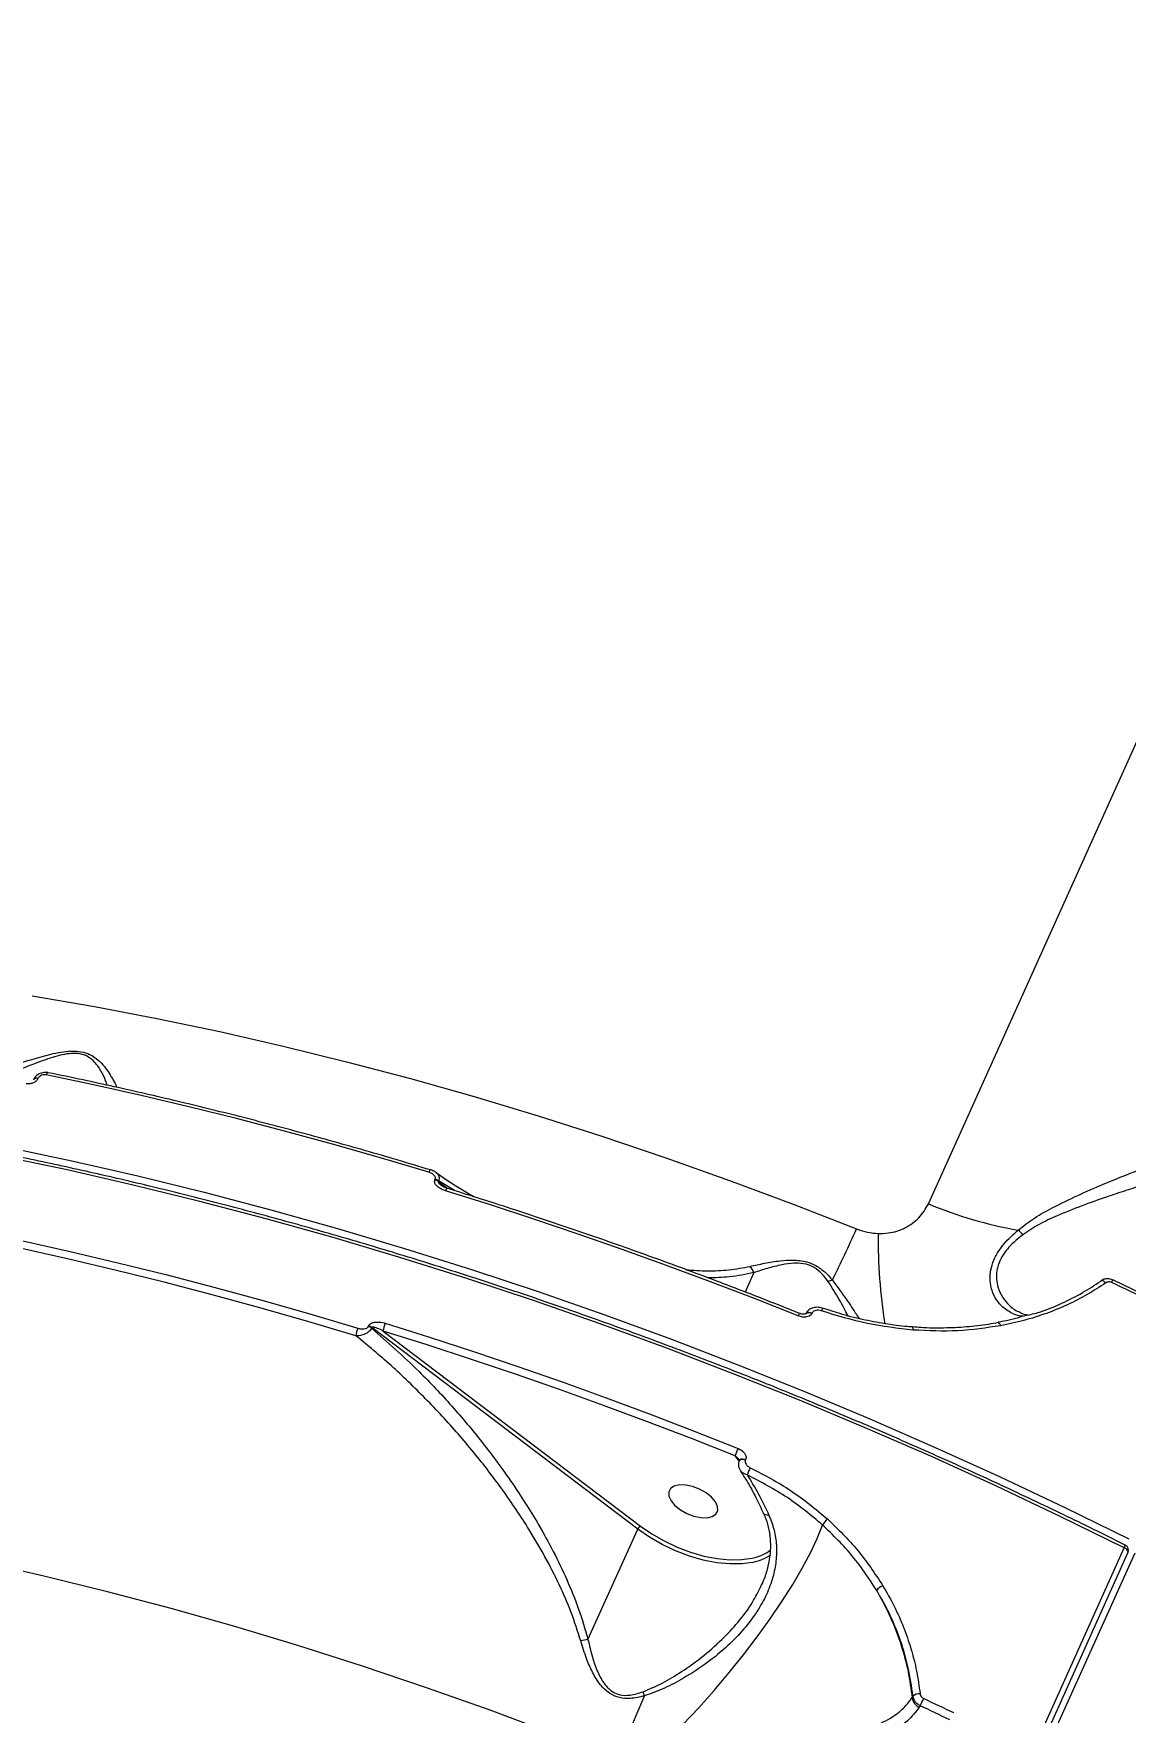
# Model space of a CAD drawing. Header units: millimetres. Extents: x -6523 to 7556, y -5559 to 6101.
# Drawn here: x -1619.8 to -1433.5, y 1821.6 to 2108.2 of the extents above; entities that cross this region are included whole.
import ezdxf

# ---------------------------------------------------------------- set-up
doc = ezdxf.new("R2010")
doc.units = ezdxf.units.MM
for name, color, linetype in [('DIKOM_ОБЪЕКТ', 7, 'Continuous'), ('DIKOM_РАЗМЕР_ЗОНА', 7, 'Continuous'), ('DIKOM_РАЗМЕР_ОБЪЕКТА', 7, 'Continuous')]:
    doc.layers.add(name, color=color, linetype=linetype)
doc.styles.add('style1', font='arial.ttf', dxfattribs={"width": 0.8})
doc.dimstyles.new('1-50', dxfattribs={"dimtxt": 300, "dimasz": 200, "dimexe": 100, "dimexo": 0, "dimgap": 100, "dimtad": 1, "dimtxsty": 'style1', "dimcen": 200, "dimclrd": 7, "dimclre": 7, "dimclrt": 7, "dimadec": 1, "dimazin": 2, "dimtfac": 1, "dimtmove": 0, "dimatfit": 2, "dimfxl": 0, "dimlwd": 25, "dimlwe": 18, "dimarcsym": 0})

# ---------------------------------------------------------------- blocks, each defined once
blk = doc.blocks.new('*D10')
at = {"layer": 'Defpoints', "color": 0, "transparency": 16777216}
for p in [(-1823.23, 4314.24), (3842.01, -3170.82), (6537.88, -3170.82)]:
    blk.add_point(p, dxfattribs=at)
at = {"layer": 'DIKOM_РАЗМЕР_ОБЪЕКТА', "color": 7, "lineweight": 18, "transparency": 16777216}
for p, q in [((-1823.23, 4314.24), (6637.88, 4314.24)), ((3842.01, -3170.82), (6637.88, -3170.82))]:
    blk.add_line(p, q, dxfattribs=at)
at = {"layer": 'DIKOM_РАЗМЕР_ОБЪЕКТА', "color": 7, "lineweight": 25, "transparency": 16777216}
blk.add_line((6537.88, 3914.24), (6537.88, -2770.82), dxfattribs=at)
at = {"layer": 'DIKOM_РАЗМЕР_ОБЪЕКТА', "color": 7, "transparency": 16777216}
for points in [[(6471.22, 3914.24), (6604.55, 3914.24), (6537.88, 4314.24)], [(6471.22, -2770.82), (6604.55, -2770.82), (6537.88, -3170.82)]]:
    blk.add_solid(points, dxfattribs=at)
at = {"layer": 'DIKOM_РАЗМЕР_ОБЪЕКТА', "color": 7, "transparency": 16777216, "insert": (6304.71, 207.11), "char_height": 300, "attachment_point": 5, "rotation": 90, "style": 'style1'}
blk.add_mtext('7500', dxfattribs=at)
blk = doc.blocks.new('*D13')
at = {"layer": 'Defpoints', "color": 0, "transparency": 16777216}
for p in [(-2358.18, 6101.03), (4341.71, -4605.15), (7455.88, -4605.15)]:
    blk.add_point(p, dxfattribs=at)
at = {"layer": 'DIKOM_РАЗМЕР_ЗОНА', "color": 7, "lineweight": 18, "transparency": 16777216}
for p, q in [((-2358.18, 6101.03), (7555.88, 6101.03)), ((4341.71, -4605.15), (7555.88, -4605.15))]:
    blk.add_line(p, q, dxfattribs=at)
at = {"layer": 'DIKOM_РАЗМЕР_ЗОНА', "color": 7, "lineweight": 25, "transparency": 16777216}
blk.add_line((7455.88, 5701.03), (7455.88, -4205.15), dxfattribs=at)
at = {"layer": 'DIKOM_РАЗМЕР_ЗОНА', "color": 7, "transparency": 16777216}
for points in [[(7389.22, 5701.03), (7522.55, 5701.03), (7455.88, 6101.03)], [(7389.22, -4205.15), (7522.55, -4205.15), (7455.88, -4605.15)]]:
    blk.add_solid(points, dxfattribs=at)
at = {"layer": 'DIKOM_РАЗМЕР_ЗОНА', "color": 7, "transparency": 16777216, "insert": (7222.71, 375.61), "char_height": 300, "attachment_point": 5, "rotation": 90, "style": 'style1'}
blk.add_mtext('10700', dxfattribs=at)

msp = doc.modelspace()

# ---------------------------------------------------------------- linework, layer by layer
at = {"layer": 'DIKOM_ОБЪЕКТ', "color": 7, "linetype": 'Continuous', "lineweight": 15}
for p, q in [((-1467.092, 1908.442), (-1343.965, 2181.638)), ((-1619.796, 1929.657), (-1619.807, 1929.631)), ((-1619.057, 1929.842), (-1619.069, 1929.817)), ((-1551.314, 1912.561), (-1551.271, 1912.656)), ((-1550.696, 1912.364), (-1550.738, 1912.269)), ((-1550.738, 1912.269), (-1549.13, 1911.05)), ((-1547.989, 1910.696), (-1550.696, 1912.364)), ((-1496.895, 1896.694), (-1498.388, 1893.38)), ((-1430.54, 1893.047), (-1435.623, 1895.452)), ((-1486.923, 1889.82), (-1486.956, 1889.747)), ((-1485.15, 1890.616), (-1485.151, 1890.617)), ((-1562.691, 1887.512), (-1562.648, 1887.607)), ((-1562.073, 1887.315), (-1562.116, 1887.221)), ((-1516.706, 1852.921), (-1562.073, 1887.315)), ((-1560.159, 1886.733), (-1516.248, 1853.443)), ((-1499.384, 1864.543), (-1500.072, 1865.419)), ((-1498.29, 1864.8), (-1498.323, 1864.726)), ((-1495.196, 1855.586), (-1495.207, 1855.608)), ((-1525.189, 1834.099), (-1516.706, 1852.921)), ((-1603.926, 1471.953), (-1433.659, 1849.744)), ((-1603.297, 1471.104), (-1433.03, 1848.896)), ((-1431.871, 1848.847), (-1602.139, 1471.056)), ((-1495.707, 1843.112), (-1495.613, 1843.289)), ((-1469.863, 1824.162), (-1469.706, 1824.403)), ((-1468.487, 1822.77), (-1468.658, 1822.509))]:
    msp.add_line(p, q, dxfattribs=at)
at = {"layer": 'DIKOM_ОБЪЕКТ', "color": 7, "linetype": 'Continuous', "lineweight": 15, "flags": 128}
for points in [[(-1620.043, 1943.966), (-1609.435, 1942.136), (-1598.754, 1940.092), (-1588.012, 1937.837), (-1577.216, 1935.371), (-1566.379, 1932.697), (-1555.508, 1929.818), (-1544.616, 1926.736), (-1533.712, 1923.454), (-1522.806, 1919.975), (-1511.907, 1916.303), (-1501.028, 1912.441), (-1490.177, 1908.393), (-1479.364, 1904.161)], [(-1617.309, 1930.821), (-1617.327, 1930.823), (-1617.395, 1930.809), (-1617.466, 1930.762), (-1617.539, 1930.682), (-1617.611, 1930.572), (-1617.68, 1930.437)], [(-1552.381, 1913.828), (-1560.591, 1916.271), (-1568.794, 1918.612), (-1576.987, 1920.849), (-1585.167, 1922.98), (-1593.33, 1925.006), (-1601.472, 1926.924), (-1609.59, 1928.735), (-1617.68, 1930.437)], [(-1624.547, 1918.149), (-1613.305, 1915.777), (-1602.011, 1913.196), (-1590.675, 1910.408), (-1579.307, 1907.416), (-1567.915, 1904.222), (-1556.509, 1900.828), (-1545.099, 1897.237), (-1533.695, 1893.453), (-1522.305, 1889.479), (-1510.941, 1885.318), (-1499.611, 1880.973), (-1488.325, 1876.449), (-1477.092, 1871.749), (-1465.921, 1866.876), (-1454.823, 1861.836), (-1443.807, 1856.632), (-1432.882, 1851.268)], [(-1433.659, 1849.744), (-1444.585, 1855.106), (-1455.602, 1860.309), (-1466.7, 1865.349), (-1477.871, 1870.22), (-1489.104, 1874.919), (-1500.391, 1879.442), (-1511.721, 1883.786), (-1523.086, 1887.946), (-1534.475, 1891.918), (-1545.88, 1895.701), (-1557.29, 1899.29), (-1568.695, 1902.683), (-1580.087, 1905.876), (-1591.456, 1908.867), (-1602.792, 1911.653), (-1614.085, 1914.233), (-1625.326, 1916.603)], [(-1552.076, 1914.228), (-1552.092, 1914.23), (-1552.138, 1914.21), (-1552.192, 1914.158), (-1552.252, 1914.075), (-1552.316, 1913.963), (-1552.381, 1913.828)], [(-1549.232, 1911.082), (-1549.239, 1911.083), (-1549.284, 1911.07), (-1549.338, 1911.021), (-1549.399, 1910.937), (-1549.465, 1910.822), (-1549.534, 1910.68)], [(-1489.305, 1889.308), (-1496.788, 1892.264), (-1504.29, 1895.14), (-1511.808, 1897.936), (-1519.338, 1900.652), (-1526.879, 1903.284), (-1534.427, 1905.834), (-1541.98, 1908.3), (-1549.534, 1910.68)], [(-1629.759, 1903.82), (-1621.669, 1902.119), (-1613.551, 1900.309), (-1605.41, 1898.392), (-1597.247, 1896.367), (-1589.068, 1894.237), (-1580.874, 1892.001), (-1572.671, 1889.661), (-1564.462, 1887.219)], [(-1564.798, 1885.924), (-1572.99, 1888.362), (-1581.175, 1890.696), (-1589.35, 1892.927), (-1597.511, 1895.053), (-1605.656, 1897.073), (-1613.78, 1898.986), (-1621.879, 1900.792), (-1629.951, 1902.489)], [(-1437.686, 1895.249), (-1437.624, 1895.316), (-1437.621, 1895.318)], [(-1437.621, 1895.318), (-1437.541, 1895.353), (-1437.44, 1895.359), (-1437.326, 1895.334), (-1437.201, 1895.279), (-1437.071, 1895.196), (-1436.94, 1895.087), (-1436.813, 1894.957)], [(-1430.72, 1892.598), (-1431.356, 1892.901), (-1431.991, 1893.203), (-1432.627, 1893.505), (-1433.263, 1893.806), (-1433.899, 1894.107), (-1434.535, 1894.407), (-1435.172, 1894.706), (-1435.809, 1895.005)], [(-1488.001, 1889.673), (-1487.992, 1889.689), (-1487.878, 1889.795), (-1487.702, 1889.856), (-1487.477, 1889.869), (-1487.221, 1889.831), (-1486.956, 1889.747)], [(-1487.977, 1889.73), (-1487.959, 1889.763), (-1487.845, 1889.868), (-1487.668, 1889.93), (-1487.444, 1889.942), (-1487.188, 1889.905), (-1486.923, 1889.82)], [(-1500.072, 1865.419), (-1507.538, 1868.367), (-1515.022, 1871.235), (-1522.522, 1874.024), (-1530.034, 1876.732), (-1537.557, 1879.358), (-1545.087, 1881.9), (-1552.622, 1884.359), (-1560.159, 1886.733)], [(-1559.813, 1888.068), (-1552.259, 1885.688), (-1544.706, 1883.223), (-1537.158, 1880.675), (-1529.617, 1878.043), (-1522.087, 1875.328), (-1514.569, 1872.533), (-1507.067, 1869.657), (-1499.583, 1866.702)], [(-1455.177, 1888.14), (-1455.174, 1888.141), (-1455.111, 1888.136), (-1455.044, 1888.096), (-1454.975, 1888.022), (-1454.906, 1887.917), (-1454.84, 1887.786), (-1454.78, 1887.631)], [(-1499.377, 1864.634), (-1499.358, 1864.669), (-1499.245, 1864.774), (-1499.068, 1864.836), (-1498.844, 1864.848), (-1498.588, 1864.811), (-1498.323, 1864.726)], [(-1499.345, 1864.705), (-1499.325, 1864.742), (-1499.212, 1864.848), (-1499.035, 1864.909), (-1498.81, 1864.922), (-1498.555, 1864.884), (-1498.29, 1864.8)], [(-1504.113, 1858.362), (-1505.038, 1859.102), (-1506.14, 1859.726), (-1507.331, 1860.182), (-1508.513, 1860.436), (-1509.591, 1860.464), (-1510.478, 1860.267), (-1511.102, 1859.858), (-1511.412, 1859.273), (-1511.383, 1858.557), (-1511.018, 1857.769), (-1510.345, 1856.973), (-1509.421, 1856.233), (-1508.318, 1855.609), (-1507.128, 1855.153), (-1505.945, 1854.9), (-1504.867, 1854.871), (-1503.98, 1855.068), (-1503.356, 1855.477), (-1503.046, 1856.063), (-1503.075, 1856.778), (-1503.441, 1857.566), (-1504.113, 1858.362)], [(-1494.304, 1855.293), (-1494.605, 1855.295), (-1494.857, 1855.34), (-1495.051, 1855.429), (-1495.179, 1855.555), (-1495.196, 1855.586)], [(-1517.061, 1811.753), (-1514.388, 1814.189), (-1511.685, 1816.798), (-1508.977, 1819.555), (-1506.292, 1822.432), (-1503.655, 1825.4), (-1501.093, 1828.432), (-1498.631, 1831.496), (-1496.294, 1834.562), (-1494.104, 1837.601), (-1492.084, 1840.581), (-1490.252, 1843.475), (-1488.628, 1846.252), (-1487.227, 1848.886), (-1486.063, 1851.351), (-1485.147, 1853.622)], [(-1497.189, 1847.245), (-1498.886, 1847.011), (-1500.96, 1846.981), (-1503.187, 1847.194), (-1505.513, 1847.645), (-1507.883, 1848.324), (-1510.243, 1849.214), (-1512.535, 1850.295), (-1514.707, 1851.54), (-1516.706, 1852.921)], [(-1516.248, 1853.443), (-1514.31, 1852.104), (-1512.204, 1850.897), (-1509.981, 1849.849), (-1507.693, 1848.986), (-1505.394, 1848.327), (-1503.138, 1847.89), (-1500.979, 1847.683), (-1498.968, 1847.712), (-1497.152, 1847.976), (-1496.666, 1848.096)], [(-1433.03, 1848.896), (-1433.011, 1848.953), (-1433.009, 1849.061), (-1433.042, 1849.178), (-1433.11, 1849.3), (-1433.21, 1849.422), (-1433.338, 1849.54), (-1433.49, 1849.649), (-1433.659, 1849.744)], [(-1531.019, 1817.952), (-1541.871, 1822), (-1552.75, 1825.861), (-1563.649, 1829.532), (-1574.555, 1833.009), (-1585.459, 1836.289), (-1596.351, 1839.37), (-1607.221, 1842.248), (-1618.059, 1844.92), (-1628.854, 1847.385)], [(-1463.41, 1820.369), (-1464.044, 1820.671), (-1464.678, 1820.972), (-1465.312, 1821.273), (-1465.947, 1821.573), (-1466.581, 1821.873), (-1467.216, 1822.173), (-1467.852, 1822.471), (-1468.487, 1822.77)], [(-1467.897, 1824.009), (-1467.26, 1823.71), (-1466.623, 1823.411), (-1465.987, 1823.111), (-1465.35, 1822.81), (-1464.714, 1822.509), (-1464.079, 1822.207), (-1463.443, 1821.905), (-1462.808, 1821.603)]]:
    msp.add_lwpolyline(points, dxfattribs=at)
at = {"layer": 'DIKOM_ОБЪЕКТ', "color": 7, "linetype": 'Continuous', "lineweight": 15}
for centre, radius, start, end in [((-1619.308, 1929.213), 0.649, 68.35308, 140.50774), ((-1619.297, 1929.235), 0.653, 68.47759, 139.92297), ((-1551.86, 1910.771), 1.872, 53.19594, 73.04908), ((-1551.819, 1910.861), 1.877, 53.22335, 73.02167), ((-1439.582, 1973.971), 71.069, 247.22604, 260.11639), ((-1708.796, 2006.941), 251.401, 333.66785, 335.86881), ((-1380.454, 1902.738), 95.233, 179.61556, 188.93654), ((-1455.586, 1899.292), 6.02, 40.01785, 50.78987), ((-1499.402, 1895.918), 2.624, 17.18335, 44.67275), ((-1482.77, 1892.673), 2.843, 104.4622, 119.54845), ((-1438.662, 1896.455), 3.2, 333.06544, 341.73177), ((-1488.173, 1888.961), 1.184, 139.24959, 162.92801), ((-1482.544, 1889.317), 2.914, 153.48895, 162.95045), ((-1560.947, 1885.614), 3.864, 155.45458, 175.39047), ((-1563.24, 1885.716), 1.878, 53.24478, 73.02391), ((-1563.194, 1885.816), 1.872, 53.20838, 73.0603), ((-1556.324, 1886.453), 3.845, 155.16211, 175.81605), ((-1470.33, 1887.042), 0.653, 347.92133, 34.97085), ((-1489.787, 1862.237), 10.766, 155.49788, 162.81268), ((-1490.406, 1859.491), 8.087, 151.14817, 160.59785), ((-1482.047, 1851.98), 3.509, 130.30593, 152.08318), ((-1515.647, 1852.454), 1.157, 121.30031, 156.22977), ((-1498.7, 1855.476), 8.368, 280.40065, 304.04981), ((-1498.396, 1855.098), 7.212, 283.88347, 307.29231), ((-1434.71, 1850.381), 1.229, 328.78693, 351.5666), ((-1433.941, 1849.307), 1, 335.73929, 63.42828), ((-1474.081, 1841.156), 2.251, 110.40592, 144.30606), ((-1523.496, 1822.815), 11.41, 98.53166, 104.88574), ((-1929.562, 1997.743), 448.816, 335.7943, 337.28949), ((-1530.922, 1819.254), 16.238, 18.72428, 21.33196), ((-1467.734, 1824.448), 2.149, 187.64463, 244.52373), ((-1468.673, 1823.35), 1.475, 83.85775, 134.45132), ((-1495.682, 1836.479), 30.454, 333.24702, 335.83014)]:
    msp.add_arc(centre, radius, start, end, dxfattribs=at)
for points, knots in [([(-1628.224, 1930.773), (-1627.305, 1931.004), (-1624.755, 1931.643), (-1620.933, 1932.863), (-1617.434, 1933.869), (-1615.133, 1934.362), (-1613.361, 1934.569), (-1611.634, 1934.464), (-1610.023, 1933.928), (-1608.73, 1933.003), (-1607.685, 1931.876), (-1606.623, 1930.332), (-1605.899, 1929.054), (-1605.651, 1928.363), (-1605.632, 1928.309)], [0, 0, 0, 0, 0.1065945, 0.2958331, 0.4053599, 0.4608271, 0.5179083, 0.5713156, 0.6248435, 0.6966966, 0.7680171, 0.8395026, 0.9875868, 1, 1, 1, 1]), ([(-1607.272, 1928.673), (-1607.348, 1928.925), (-1607.577, 1929.687), (-1608.183, 1931.046), (-1609.176, 1932.489), (-1610.399, 1933.571), (-1611.833, 1934.1), (-1613.366, 1934.152), (-1614.899, 1933.902), (-1615.963, 1933.612), (-1617.575, 1933.12), (-1620.397, 1932.091), (-1623.308, 1930.92), (-1625.072, 1930.311), (-1625.31, 1930.228)], [0, 0, 0, 0, 0.056842, 0.1719817, 0.2861346, 0.3669984, 0.4252896, 0.4834408, 0.5423594, 0.6016583, 0.611361, 0.7403167, 0.9649552, 1, 1, 1, 1]), ([(-1433.494, 1850.201), (-1435.3, 1851.099), (-1440.536, 1853.703), (-1449.269, 1857.906), (-1459.711, 1862.76), (-1470.225, 1867.465), (-1480.8, 1872.018), (-1491.429, 1876.417), (-1502.103, 1880.657), (-1512.816, 1884.736), (-1523.558, 1888.651), (-1534.321, 1892.399), (-1545.098, 1895.976), (-1555.881, 1899.381), (-1566.661, 1902.61), (-1577.431, 1905.662), (-1588.181, 1908.533), (-1598.905, 1911.222), (-1609.594, 1913.727), (-1620.239, 1916.046), (-1630.834, 1918.177), (-1641.37, 1920.118), (-1651.84, 1921.868), (-1662.234, 1923.426), (-1672.547, 1924.79), (-1682.769, 1925.96), (-1692.893, 1926.933), (-1702.912, 1927.711), (-1712.818, 1928.292), (-1722.603, 1928.675), (-1732.261, 1928.861), (-1741.784, 1928.849), (-1751.165, 1928.639), (-1760.396, 1928.232), (-1769.472, 1927.626), (-1778.385, 1926.824), (-1787.128, 1925.825), (-1795.694, 1924.63), (-1804.079, 1923.24), (-1812.274, 1921.656), (-1820.274, 1919.88), (-1828.073, 1917.911), (-1835.665, 1915.752), (-1843.044, 1913.405), (-1850.204, 1910.871), (-1857.141, 1908.151), (-1863.848, 1905.249), (-1870.321, 1902.166), (-1876.554, 1898.904), (-1882.543, 1895.467), (-1888.283, 1891.855), (-1893.773, 1888.076), (-1898.989, 1884.118), (-1902.953, 1880.894), (-1905.085, 1878.934), (-1905.66, 1878.406)], [0, 0, 0, 0, 0.0101407, 0.0294064, 0.0486726, 0.0679388, 0.087205, 0.1064712, 0.1257374, 0.1450038, 0.1642702, 0.1835368, 0.2028035, 0.2220703, 0.2413374, 0.2606047, 0.2798722, 0.2991399, 0.3184081, 0.3376765, 0.3569452, 0.3762143, 0.3954839, 0.4147539, 0.4340242, 0.453295, 0.4725664, 0.4918382, 0.5111107, 0.5303836, 0.549657, 0.568931, 0.5882056, 0.6074808, 0.6267565, 0.6460326, 0.6653092, 0.6845863, 0.7038636, 0.7231412, 0.7424188, 0.7616962, 0.7809734, 0.8002499, 0.8195257, 0.8388001, 0.8580729, 0.8773437, 0.896612, 0.9158773, 0.9351389, 0.9543966, 0.9736496, 0.9928976, 1, 1, 1, 1]), ([(-1619.069, 1929.817), (-1619.099, 1929.758), (-1619.197, 1929.568), (-1619.485, 1929.273), (-1619.965, 1929.013), (-1620.531, 1928.882), (-1620.896, 1928.923), (-1621.078, 1928.944)], [0, 0, 0, 0, 0.0931528, 0.3038657, 0.5302231, 0.7651954, 1, 1, 1, 1]), ([(-1617.313, 1930.808), (-1617.37, 1930.823), (-1617.674, 1930.905), (-1618.297, 1930.849), (-1619.032, 1930.558), (-1619.56, 1930.118), (-1619.714, 1929.775), (-1619.772, 1929.645)], [0, 0, 0, 0, 0.0608146, 0.32398776, 0.61007699, 0.85258931, 1, 1, 1, 1]), ([(-1617.68, 1930.437), (-1617.804, 1930.452), (-1618.053, 1930.481), (-1618.44, 1930.391), (-1618.771, 1930.214), (-1618.97, 1930.012), (-1619.037, 1929.881), (-1619.057, 1929.842)], [0, 0, 0, 0, 0.2336595, 0.4673427, 0.6955765, 0.908738, 1, 1, 1, 1]), ([(-1552.076, 1914.228), (-1553.967, 1914.798), (-1559.451, 1916.45), (-1568.523, 1919.049), (-1579.279, 1921.966), (-1590.01, 1924.698), (-1600.707, 1927.245), (-1609.805, 1929.268), (-1615.326, 1930.411), (-1617.309, 1930.821)], [0, 0, 0, 0, 0.0864649, 0.2507407, 0.4150225, 0.5793057, 0.7435921, 0.9078811, 1, 1, 1, 1]), ([(-1551.138, 1913.771), (-1551.193, 1913.814), (-1551.459, 1914.019), (-1551.789, 1914.174), (-1552.069, 1914.223), (-1552.078, 1914.225)], [0, 0, 0, 0, 0.20067859, 0.97406296, 1, 1, 1, 1]), ([(-1451.781, 1903.956), (-1450.861, 1904.664), (-1449.019, 1906.083), (-1445.522, 1908), (-1441.606, 1909.911), (-1437.597, 1911.646), (-1434.023, 1913.114), (-1431.026, 1914.271), (-1429.38, 1914.823), (-1428.612, 1915.08)], [0, 0, 0, 0, 0.1281529, 0.2567384, 0.4268171, 0.5968802, 0.7373115, 0.8775725, 1, 1, 1, 1]), ([(-1551.271, 1912.656), (-1551.252, 1912.721), (-1551.213, 1912.85), (-1551.275, 1913.079), (-1551.468, 1913.351), (-1551.847, 1913.632), (-1552.198, 1913.761), (-1552.381, 1913.828)], [0, 0, 0, 0, 0.1205702, 0.2406072, 0.4168509, 0.6949471, 1, 1, 1, 1]), ([(-1549.534, 1910.68), (-1549.827, 1910.789), (-1550.391, 1911), (-1550.998, 1911.46), (-1551.304, 1911.899), (-1551.402, 1912.259), (-1551.343, 1912.46), (-1551.314, 1912.561)], [0, 0, 0, 0, 0.3047429, 0.5876707, 0.7664728, 0.8828763, 1, 1, 1, 1]), ([(-1551.131, 1913.745), (-1551.012, 1913.665), (-1550.764, 1913.499), (-1550.611, 1913.128), (-1550.575, 1912.739), (-1550.655, 1912.492), (-1550.696, 1912.364)], [0, 0, 0, 0, 0.2666041, 0.5568651, 0.772455, 1, 1, 1, 1]), ([(-1544.677, 1909.64), (-1545.027, 1909.838), (-1546.931, 1910.916), (-1549.086, 1912.29), (-1550.851, 1913.556), (-1551.125, 1913.752)], [0, 0, 0, 0, 0.1599321, 0.8694488, 1, 1, 1, 1]), ([(-1550.738, 1912.269), (-1550.742, 1912.255), (-1550.752, 1912.223), (-1550.735, 1912.15), (-1550.649, 1911.992), (-1550.421, 1911.744), (-1550.174, 1911.591), (-1550.033, 1911.503)], [0, 0, 0, 0, 0.046661, 0.1042887, 0.2088238, 0.5450582, 1, 1, 1, 1]), ([(-1549.225, 1911.1), (-1549.301, 1911.118), (-1549.612, 1911.188), (-1549.93, 1911.361), (-1550.1, 1911.508), (-1550.122, 1911.528)], [0, 0, 0, 0, 0.2180179, 0.8989192, 1, 1, 1, 1]), ([(-1427.949, 1912.337), (-1428.72, 1912.123), (-1430.38, 1911.664), (-1433.372, 1910.717), (-1436.93, 1909.521), (-1440.91, 1908.12), (-1444.782, 1906.562), (-1448.238, 1904.994), (-1450.065, 1903.772), (-1450.976, 1903.163)], [0, 0, 0, 0, 0.1227036, 0.2642648, 0.4059927, 0.5771194, 0.7482369, 0.8743851, 1, 1, 1, 1]), ([(-1489.07, 1889.733), (-1490.942, 1890.479), (-1496.372, 1892.64), (-1505.389, 1896.095), (-1516.125, 1900.042), (-1526.886, 1903.821), (-1537.472, 1907.366), (-1544.923, 1909.745), (-1548.78, 1910.941), (-1549.232, 1911.082)], [0, 0, 0, 0, 0.0939961, 0.272577, 0.4511625, 0.6297496, 0.8083375, 0.9775294, 1, 1, 1, 1]), ([(-1475.684, 1903.377), (-1475.105, 1903.388), (-1473.481, 1903.419), (-1470.979, 1904.246), (-1468.529, 1905.963), (-1467.574, 1907.61), (-1467.092, 1908.442)], [0, 0, 0, 0, 0.1529639, 0.4283753, 0.7114332, 1, 1, 1, 1]), ([(-1479.364, 1904.161), (-1479.309, 1904.14), (-1478.707, 1903.902), (-1477.486, 1903.529), (-1476.293, 1903.429), (-1475.684, 1903.377)], [0, 0, 0, 0, 0.046817, 0.5142864, 1, 1, 1, 1]), ([(-1450.96, 1889.254), (-1451.092, 1889.263), (-1451.987, 1889.322), (-1453.376, 1889.998), (-1454.913, 1891.19), (-1455.955, 1892.76), (-1456.493, 1894.353), (-1456.621, 1895.992), (-1456.415, 1897.578), (-1455.807, 1899.234), (-1454.573, 1901.276), (-1453.083, 1902.841), (-1451.955, 1903.807), (-1451.781, 1903.956)], [0, 0, 0, 0, 0.0235444, 0.1601227, 0.296643, 0.4051506, 0.5135344, 0.5934592, 0.6732947, 0.7545626, 0.8358217, 0.9746192, 1, 1, 1, 1]), ([(-1450.976, 1903.163), (-1451.147, 1903.03), (-1452.245, 1902.185), (-1453.644, 1900.832), (-1454.786, 1899.052), (-1455.178, 1898.022), (-1455.429, 1896.964), (-1455.527, 1895.884), (-1455.311, 1894.334), (-1454.689, 1892.786), (-1453.543, 1891.297), (-1452.463, 1890.321), (-1451.647, 1890.014), (-1451.51, 1889.962)], [0, 0, 0, 0, 0.029304, 0.1876638, 0.2700996, 0.355725, 0.3715551, 0.4618394, 0.5548475, 0.6799764, 0.8085769, 0.9677662, 1, 1, 1, 1]), ([(-1508.441, 1897.189), (-1507.226, 1897.104), (-1504.765, 1896.931), (-1501.109, 1897.109), (-1498.73, 1897.544), (-1497.536, 1897.763)], [0, 0, 0, 0, 0.32670853, 0.66205833, 1, 1, 1, 1]), ([(-1497.536, 1897.763), (-1496.719, 1897.947), (-1495.085, 1898.315), (-1492.62, 1898.729), (-1490.207, 1898.912), (-1488.075, 1898.689), (-1486.18, 1897.922), (-1484.679, 1896.807), (-1483.891, 1895.899), (-1483.48, 1895.426)], [0, 0, 0, 0, 0.1847782, 0.3692493, 0.5090853, 0.6522145, 0.7508598, 0.8702125, 1, 1, 1, 1]), ([(-1484.172, 1895.146), (-1484.51, 1895.612), (-1485.148, 1896.491), (-1486.446, 1897.579), (-1488.061, 1898.237), (-1489.28, 1898.33), (-1490.666, 1898.283), (-1492.339, 1898.025), (-1494.619, 1897.435), (-1496.136, 1896.941), (-1496.895, 1896.694)], [0, 0, 0, 0, 0.1297988, 0.2451255, 0.3384645, 0.455788, 0.4772332, 0.617722, 0.8086889, 1, 1, 1, 1]), ([(-1496.895, 1896.694), (-1498.262, 1896.408), (-1500.809, 1895.877), (-1503.47, 1895.827), (-1504.703, 1895.804)], [0, 0, 0, 0, 0.5364195, 1, 1, 1, 1]), ([(-1480.812, 1889.339), (-1480.824, 1889.361), (-1481.25, 1890.162), (-1482.257, 1892.116), (-1483.534, 1894.137), (-1484.172, 1895.146)], [0, 0, 0, 0, 0.0142254, 0.5075732, 1, 1, 1, 1]), ([(-1483.48, 1895.426), (-1482.754, 1894.446), (-1481.284, 1892.46), (-1479.825, 1890.23), (-1479.11, 1889.173), (-1478.89, 1888.847)], [0, 0, 0, 0, 0.4030073, 0.8160384, 1, 1, 1, 1]), ([(-1436.813, 1894.957), (-1437.856, 1894.271), (-1439.943, 1892.898), (-1443.344, 1891.172), (-1446.952, 1889.693), (-1450.76, 1888.475), (-1453.44, 1887.913), (-1454.78, 1887.631)], [0, 0, 0, 0, 0.1976847, 0.395385, 0.5930884, 0.796547, 1, 1, 1, 1]), ([(-1450.213, 1889.412), (-1449.405, 1889.612), (-1447.3, 1890.131), (-1444.189, 1891.505), (-1440.778, 1893.204), (-1438.707, 1894.574), (-1437.686, 1895.249)], [0, 0, 0, 0, 0.1736159, 0.4516693, 0.7297211, 1, 1, 1, 1]), ([(-1435.63, 1895.437), (-1435.708, 1895.477), (-1436.017, 1895.634), (-1436.609, 1895.685), (-1437.227, 1895.578), (-1437.507, 1895.366), (-1437.603, 1895.293)], [0, 0, 0, 0, 0.1233818, 0.4906096, 0.8256499, 1, 1, 1, 1]), ([(-1435.809, 1895.005), (-1435.916, 1895.045), (-1436.128, 1895.123), (-1436.46, 1895.115), (-1436.686, 1895.04), (-1436.791, 1894.971), (-1436.813, 1894.957)], [0, 0, 0, 0, 0.30671415, 0.61330096, 0.91947033, 1, 1, 1, 1]), ([(-1562.648, 1887.607), (-1562.605, 1887.681), (-1562.508, 1887.846), (-1562.2, 1888.063), (-1561.723, 1888.23), (-1560.937, 1888.303), (-1560.274, 1888.205), (-1559.859, 1888.082), (-1559.813, 1888.068)], [0, 0, 0, 0, 0.0933807, 0.2087635, 0.3720986, 0.5793132, 0.953648, 1, 1, 1, 1]), ([(-1486.956, 1889.747), (-1487.004, 1889.665), (-1487.113, 1889.475), (-1487.438, 1889.247), (-1487.938, 1889.093), (-1488.601, 1889.083), (-1489.062, 1889.23), (-1489.305, 1889.308)], [0, 0, 0, 0, 0.120574, 0.2783555, 0.4705749, 0.7208128, 1, 1, 1, 1]), ([(-1487.998, 1889.682), (-1488.008, 1889.676), (-1488.031, 1889.661), (-1488.122, 1889.627), (-1488.276, 1889.597), (-1488.528, 1889.594), (-1488.813, 1889.635), (-1488.996, 1889.713), (-1489.066, 1889.743)], [0, 0, 0, 0, 0.0807111, 0.1861636, 0.3111029, 0.5151836, 0.8152981, 1, 1, 1, 1]), ([(-1485.156, 1890.605), (-1485.238, 1890.636), (-1485.621, 1890.778), (-1486.295, 1890.814), (-1487.066, 1890.641), (-1487.608, 1890.274), (-1487.914, 1889.944), (-1487.966, 1889.74), (-1487.969, 1889.727)], [0, 0, 0, 0, 0.0810955, 0.3737182, 0.604041, 0.8025572, 0.9872157, 1, 1, 1, 1]), ([(-1485.33, 1890.171), (-1485.494, 1890.215), (-1485.818, 1890.3), (-1486.275, 1890.273), (-1486.622, 1890.15), (-1486.829, 1889.989), (-1486.897, 1889.867), (-1486.923, 1889.82)], [0, 0, 0, 0, 0.27342362, 0.53926526, 0.73861707, 0.89888457, 1, 1, 1, 1]), ([(-1469.691, 1886.905), (-1472.303, 1887.199), (-1477.592, 1887.794), (-1482.729, 1889.372), (-1485.33, 1890.171)], [0, 0, 0, 0, 0.4938419, 1, 1, 1, 1]), ([(-1469.793, 1887.438), (-1470.073, 1887.454), (-1471.64, 1887.542), (-1474.513, 1887.95), (-1478.386, 1888.677), (-1481.947, 1889.571), (-1484.173, 1890.317), (-1485.142, 1890.642)], [0, 0, 0, 0, 0.054095, 0.3031952, 0.5537887, 0.8057942, 1, 1, 1, 1]), ([(-1450.116, 1889.519), (-1450.579, 1889.37), (-1452.224, 1888.845), (-1453.927, 1888.417), (-1455.196, 1888.225), (-1455.198, 1888.225)], [0, 0, 0, 0, 0.28147596, 0.99880719, 1, 1, 1, 1]), ([(-1450.113, 1889.439), (-1450.115, 1889.44), (-1450.556, 1889.476), (-1451.032, 1889.65), (-1451.443, 1889.897), (-1451.531, 1889.95)], [0, 0, 0, 0, 0.0033984, 0.786283, 1, 1, 1, 1]), ([(-1562.116, 1887.221), (-1562.169, 1887.126), (-1562.286, 1886.919), (-1562.596, 1886.6), (-1563.047, 1886.289), (-1563.694, 1886.018), (-1564.306, 1885.907), (-1564.685, 1885.92), (-1564.798, 1885.924)], [0, 0, 0, 0, 0.1137279, 0.2493688, 0.4227361, 0.6135038, 0.8848448, 1, 1, 1, 1]), ([(-1526.427, 1833.843), (-1526.944, 1835.473), (-1527.979, 1838.736), (-1530.084, 1843.528), (-1532.485, 1848.238), (-1535.663, 1853.66), (-1539.681, 1859.648), (-1544.67, 1866.119), (-1550.042, 1872.286), (-1554.826, 1877.149), (-1559.728, 1881.734), (-1562.783, 1884.258), (-1564.798, 1885.924)], [0, 0, 0, 0, 0.0776029, 0.1552644, 0.2354699, 0.3156962, 0.4385188, 0.5613744, 0.6872835, 0.8131998, 0.8767622, 1, 1, 1, 1]), ([(-1564.462, 1887.219), (-1564.187, 1887.156), (-1563.786, 1887.064), (-1563.263, 1887.119), (-1562.971, 1887.221), (-1562.78, 1887.36), (-1562.718, 1887.465), (-1562.691, 1887.512)], [0, 0, 0, 0, 0.4299606, 0.6257751, 0.788111, 0.905267, 1, 1, 1, 1]), ([(-1562.116, 1887.221), (-1559.377, 1884.806), (-1554.652, 1880.642), (-1548.414, 1873.998), (-1543.122, 1867.702), (-1538.152, 1860.973), (-1534.161, 1854.713), (-1531.075, 1849.136), (-1528.755, 1844.307), (-1526.694, 1839.302), (-1525.69, 1835.833), (-1525.189, 1834.099)], [0, 0, 0, 0, 0.1721634, 0.2969451, 0.4217221, 0.5495774, 0.6773938, 0.7569503, 0.8364865, 0.9182748, 1, 1, 1, 1]), ([(-1560.159, 1886.733), (-1560.471, 1886.897), (-1560.923, 1887.134), (-1561.498, 1887.333), (-1561.803, 1887.397), (-1561.975, 1887.39), (-1562.049, 1887.353), (-1562.065, 1887.328), (-1562.073, 1887.315)], [0, 0, 0, 0, 0.4958792, 0.7197579, 0.8702484, 0.9510213, 0.9758891, 1, 1, 1, 1]), ([(-1455.188, 1888.18), (-1455.741, 1888.069), (-1457.518, 1887.712), (-1460.62, 1887.383), (-1464.463, 1887.203), (-1467.533, 1887.234), (-1469.313, 1887.4), (-1469.792, 1887.444)], [0, 0, 0, 0, 0.1182716, 0.3802157, 0.6421348, 0.9037769, 1, 1, 1, 1]), ([(-1454.78, 1887.631), (-1457.185, 1887.27), (-1462.052, 1886.538), (-1467.125, 1886.782), (-1469.691, 1886.905)], [0, 0, 0, 0, 0.494178, 1, 1, 1, 1]), ([(-1499.455, 1864.822), (-1499.533, 1864.916), (-1499.721, 1865.141), (-1499.943, 1865.317), (-1500.072, 1865.419)], [0, 0, 0, 0, 0.4178383, 1, 1, 1, 1]), ([(-1499.583, 1866.702), (-1499.355, 1866.591), (-1498.923, 1866.381), (-1498.472, 1865.922), (-1498.242, 1865.475), (-1498.191, 1865.095), (-1498.26, 1864.889), (-1498.29, 1864.8)], [0, 0, 0, 0, 0.2791717, 0.5293988, 0.7216365, 0.8794298, 1, 1, 1, 1]), ([(-1499.356, 1864.628), (-1499.417, 1864.479), (-1499.55, 1864.157), (-1499.496, 1863.614), (-1499.365, 1863.191), (-1499.208, 1862.995), (-1499.17, 1862.948)], [0, 0, 0, 0, 0.2669456, 0.5800065, 0.8993556, 1, 1, 1, 1]), ([(-1499.453, 1864.823), (-1499.449, 1864.82), (-1499.41, 1864.779), (-1499.378, 1864.714), (-1499.366, 1864.681), (-1499.361, 1864.668)], [0, 0, 0, 0, 0.0583215, 0.6376847, 1, 1, 1, 1]), ([(-1499.357, 1864.652), (-1499.357, 1864.651), (-1499.355, 1864.643), (-1499.356, 1864.685), (-1499.346, 1864.699), (-1499.345, 1864.702)], [0, 0, 0, 0, 0.0672863, 0.8143882, 1, 1, 1, 1]), ([(-1499.204, 1862.86), (-1498.831, 1862.298), (-1497.894, 1860.886), (-1496.557, 1858.455), (-1495.662, 1856.507), (-1495.233, 1855.572)], [0, 0, 0, 0, 0.2557032, 0.6426092, 1, 1, 1, 1]), ([(-1498.033, 1862.177), (-1498.267, 1862.257), (-1498.731, 1862.414), (-1499.016, 1862.739), (-1499.157, 1862.9)], [0, 0, 0, 0, 0.5047654, 1, 1, 1, 1]), ([(-1498.323, 1864.726), (-1498.341, 1864.676), (-1498.387, 1864.545), (-1498.366, 1864.292), (-1498.221, 1863.97), (-1497.924, 1863.638), (-1497.635, 1863.476), (-1497.489, 1863.393)], [0, 0, 0, 0, 0.1011275, 0.2613618, 0.4606932, 0.7265535, 1, 1, 1, 1]), ([(-1497.489, 1863.393), (-1495.146, 1862.182), (-1490.403, 1859.73), (-1486.362, 1856.361), (-1484.317, 1854.655)], [0, 0, 0, 0, 0.4938748, 1, 1, 1, 1]), ([(-1498.033, 1862.177), (-1497.365, 1861.109), (-1496.02, 1858.961), (-1494.878, 1856.52), (-1494.304, 1855.293)], [0, 0, 0, 0, 0.4974069, 1, 1, 1, 1]), ([(-1485.147, 1853.622), (-1487.097, 1855.253), (-1491.046, 1858.555), (-1495.685, 1860.96), (-1498.033, 1862.177)], [0, 0, 0, 0, 0.4938178, 1, 1, 1, 1]), ([(-1494.304, 1855.293), (-1493.984, 1854.456), (-1493.343, 1852.782), (-1492.968, 1850.126), (-1493.039, 1847.423), (-1493.597, 1844.6), (-1494.666, 1841.746), (-1496.315, 1838.769), (-1498.521, 1835.838), (-1501.406, 1832.855), (-1504.854, 1830.015), (-1508.533, 1827.63), (-1512.087, 1825.701), (-1514.392, 1824.877), (-1515.544, 1824.466)], [0, 0, 0, 0, 0.0676074, 0.1352436, 0.2056887, 0.2761652, 0.3555587, 0.4349969, 0.5267507, 0.6185533, 0.7258819, 0.8332496, 0.9166777, 1, 1, 1, 1]), ([(-1495.241, 1855.597), (-1495.103, 1855.299), (-1494.681, 1854.391), (-1494.278, 1852.78), (-1494.019, 1850.782), (-1494.075, 1848.704), (-1494.435, 1846.577), (-1494.984, 1844.701), (-1495.517, 1843.563), (-1495.723, 1843.124)], [0, 0, 0, 0, 0.0746654, 0.2280053, 0.3866749, 0.5501402, 0.718321, 0.8912885, 1, 1, 1, 1]), ([(-1484.317, 1854.655), (-1482.533, 1852.929), (-1478.923, 1849.435), (-1476.228, 1845.338), (-1474.866, 1843.265)], [0, 0, 0, 0, 0.4941744, 1, 1, 1, 1]), ([(-1475.909, 1842.469), (-1477.208, 1844.452), (-1479.836, 1848.466), (-1483.363, 1851.89), (-1485.147, 1853.622)], [0, 0, 0, 0, 0.49416308, 1, 1, 1, 1]), ([(-1515.797, 1825.16), (-1514.66, 1825.643), (-1512.385, 1826.608), (-1508.93, 1828.741), (-1505.368, 1831.297), (-1502.046, 1834.258), (-1499.27, 1837.327), (-1497.152, 1840.227), (-1496.151, 1842.225), (-1495.707, 1843.112)], [0, 0, 0, 0, 0.1330149, 0.2662233, 0.4341572, 0.6020307, 0.7443514, 0.8865924, 1, 1, 1, 1]), ([(-1475.909, 1842.469), (-1475.093, 1840.945), (-1473.45, 1837.879), (-1471.719, 1833.229), (-1470.466, 1828.637), (-1470.065, 1825.659), (-1469.863, 1824.162)], [0, 0, 0, 0, 0.259854, 0.5228446, 0.7602281, 1, 1, 1, 1]), ([(-1469.706, 1824.403), (-1470.095, 1826.857), (-1470.683, 1830.576), (-1472.387, 1835.447), (-1473.952, 1839.047), (-1475.263, 1841.339), (-1475.909, 1842.469)], [0, 0, 0, 0, 0.3951687, 0.5986703, 0.8021673, 1, 1, 1, 1]), ([(-1474.866, 1843.265), (-1474.205, 1842.111), (-1472.885, 1839.804), (-1471.302, 1836.199), (-1470.015, 1832.488), (-1469.043, 1828.682), (-1468.691, 1826.105), (-1468.515, 1824.817)], [0, 0, 0, 0, 0.19783515, 0.39550399, 0.59317137, 0.79658092, 1, 1, 1, 1]), ([(-1515.544, 1824.466), (-1516.353, 1824.269), (-1517.763, 1823.925), (-1519.872, 1824.07), (-1521.689, 1824.883), (-1523.231, 1826.437), (-1524.471, 1828.473), (-1525.55, 1830.995), (-1526.114, 1832.826), (-1526.427, 1833.843)], [0, 0, 0, 0, 0.1491124, 0.2596202, 0.3716491, 0.4987614, 0.6525322, 0.8069783, 1, 1, 1, 1]), ([(-1525.189, 1834.099), (-1524.957, 1833.092), (-1524.543, 1831.297), (-1523.708, 1828.81), (-1522.703, 1826.818), (-1521.46, 1825.388), (-1520.373, 1824.825), (-1519.297, 1824.54), (-1517.803, 1824.51), (-1516.536, 1824.921), (-1515.797, 1825.16)], [0, 0, 0, 0, 0.2010493, 0.3583978, 0.5149387, 0.6385003, 0.7217774, 0.7449572, 0.85127, 1, 1, 1, 1]), ([(-1478.519, 1818.684), (-1477.228, 1819.088), (-1474.608, 1819.906), (-1471.995, 1821.666), (-1470.542, 1823.175), (-1470.006, 1823.954), (-1469.863, 1824.162)], [0, 0, 0, 0, 0.3414963, 0.6929986, 0.9180116, 1, 1, 1, 1]), ([(-1468.658, 1822.509), (-1469.277, 1821.718), (-1470.584, 1820.049), (-1473.614, 1818.05), (-1476.353, 1817.172), (-1477.742, 1816.727)], [0, 0, 0, 0, 0.3069729, 0.6484662, 1, 1, 1, 1]), ([(-1468.487, 1822.77), (-1468.541, 1822.797), (-1468.793, 1822.927), (-1469.193, 1823.252), (-1469.58, 1823.798), (-1469.664, 1824.201), (-1469.706, 1824.403)], [0, 0, 0, 0, 0.0818678, 0.3880216, 0.6939683, 1, 1, 1, 1]), ([(-1468.515, 1824.817), (-1468.493, 1824.716), (-1468.45, 1824.516), (-1468.254, 1824.246), (-1468.052, 1824.086), (-1467.924, 1824.023), (-1467.897, 1824.009)], [0, 0, 0, 0, 0.3056993, 0.6115874, 0.9180288, 1, 1, 1, 1])]:
    msp.add_open_spline(points, degree=3, knots=knots, dxfattribs=at)

# ---------------------------------------------------------------- dimensions: what is measured, and where the dimension line sits
at = {"layer": 'DIKOM_РАЗМЕР_ЗОНА'}
dim = msp.add_linear_dim(base=(7455.882, -4605.145), p1=(-2358.182, 6101.03), p2=(4341.706, -4605.145), angle=90, text='10700', dimstyle='1-50', override={"dimasz": 400, "dimgap": 80}, dxfattribs=at)
dim.commit()
dim.dimension.update_dxf_attribs({"geometry": '*D13', "text_midpoint": (7455.882, 375.606), "dimtype": 160})
at = {"layer": 'DIKOM_РАЗМЕР_ОБЪЕКТА'}
dim = msp.add_linear_dim(base=(6537.882, -3170.823), p1=(-1823.231, 4314.242), p2=(3842.008, -3170.823), angle=90, text='7500', dimstyle='1-50', override={"dimasz": 400, "dimgap": 80}, dxfattribs=at)
dim.commit()
dim.dimension.update_dxf_attribs({"geometry": '*D10', "text_midpoint": (6537.882, 207.106), "dimtype": 160})

doc.saveas('drawing.dxf')
